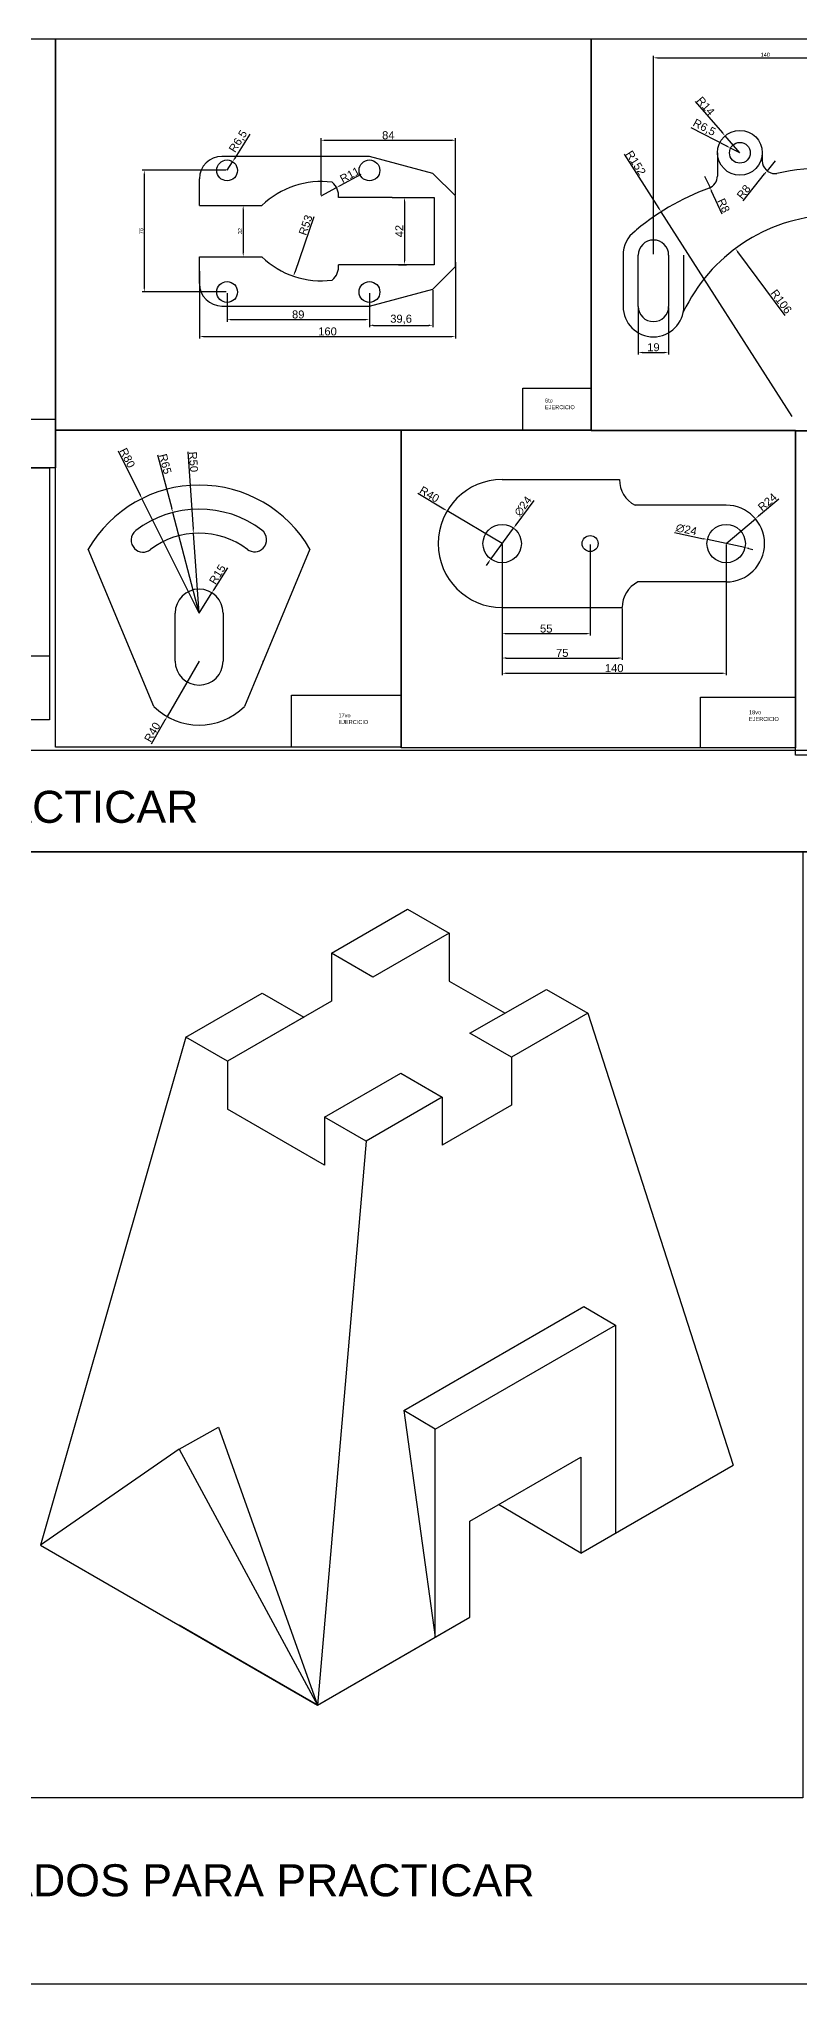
# Model space of a CAD drawing. Header units: millimetres. Extents: x 0 to 5174, y 0 to 1719.
# Drawn here: x 3839 to 4314, y 482 to 1698 of the extents above; entities that cross this region are included whole.
import ezdxf

# ---------------------------------------------------------------- set-up
doc = ezdxf.new("R2010")
doc.units = ezdxf.units.MM
doc.styles.get("Standard").update_dxf_attribs({"font": 'arial.ttf'})
doc.dimstyles.new('ISO-25', dxfattribs={"dimtxt": 2.5, "dimasz": 2.5, "dimexe": 1.25, "dimexo": 0.625, "dimtad": 1, "dimtxsty": 'Standard', "dimcen": 2.5, "dimadec": 0, "dimazin": 0, "dimtfac": 1, "dimtmove": 0, "dimatfit": 3, "dimfxl": 1, "dimarcsym": 0})

# ---------------------------------------------------------------- blocks, each defined once
blk = doc.blocks.new('*D43')
at = {"color": 0, "lineweight": -2, "transparency": 16777216}
for p, q in [((3956.3, 1615.9), (3903.9, 1615.9)), ((3905.2, 1613.4), (3905.2, 1542.4)), ((3956.3, 1539.9), (3903.9, 1539.9))]:
    blk.add_line(p, q, dxfattribs=at)
at = {"color": 0, "transparency": 16777216}
for points in [[(3904.8, 1613.4), (3905.6, 1613.4), (3905.2, 1615.9)], [(3904.8, 1542.4), (3905.6, 1542.4), (3905.2, 1539.9)]]:
    blk.add_solid(points, dxfattribs=at)
at = {"layer": 'Defpoints', "color": 0, "transparency": 16777216}
for p in [(3956.9, 1615.9), (3905.2, 1539.9), (3956.9, 1539.9)]:
    blk.add_point(p, dxfattribs=at)
at = {"color": 0, "transparency": 16777216, "insert": (3903.3, 1577.9), "char_height": 2.5, "attachment_point": 5, "rotation": 90}
blk.add_mtext('76', dxfattribs=at)
blk = doc.blocks.new('*D44')
at = {"color": 0, "lineweight": -2, "transparency": 16777216}
for p, q in [((3959.8, 1593.9), (3968.3, 1593.9)), ((3967, 1591.4), (3967, 1564.4)), ((3959.8, 1561.9), (3968.3, 1561.9))]:
    blk.add_line(p, q, dxfattribs=at)
at = {"color": 0, "transparency": 16777216}
for points in [[(3966.6, 1591.4), (3967.4, 1591.4), (3967, 1593.9)], [(3966.6, 1564.4), (3967.4, 1564.4), (3967, 1561.9)]]:
    blk.add_solid(points, dxfattribs=at)
at = {"layer": 'Defpoints', "color": 0, "transparency": 16777216}
for p in [(3959.2, 1593.9), (3959.2, 1561.9), (3967, 1561.9)]:
    blk.add_point(p, dxfattribs=at)
at = {"color": 0, "transparency": 16777216, "insert": (3965.1, 1577.9), "char_height": 2.5, "attachment_point": 5, "rotation": 90}
blk.add_mtext('32', dxfattribs=at)
blk = doc.blocks.new('*D45')
at = {"color": 0, "lineweight": -2, "transparency": 16777216}
blk.add_line((4011.2, 1586.9), (3999.2, 1552.1), dxfattribs=at)
at = {"color": 0, "transparency": 16777216}
blk.add_solid([(3998.8, 1552.2), (3999.6, 1552), (3998.4, 1549.7)], dxfattribs=at)
at = {"layer": 'Defpoints', "color": 0, "transparency": 16777216}
for p in [(4015.7, 1599.9), (3998.4, 1549.7)]:
    blk.add_point(p, dxfattribs=at)
at = {"color": 0, "transparency": 16777216, "insert": (4006, 1581.7), "char_height": 5, "attachment_point": 5, "rotation": 70.9737}
blk.add_mtext('R53', dxfattribs=at)
blk = doc.blocks.new('*D46')
at = {"color": 0, "lineweight": -2, "transparency": 16777216}
for p, q in [((4015.7, 1599.9), (4025.3, 1605.1)), ((4040.5, 1613.3), (4027.5, 1606.3))]:
    blk.add_line(p, q, dxfattribs=at)
at = {"color": 0, "transparency": 16777216}
blk.add_solid([(4027.3, 1606.6), (4027.7, 1605.9), (4025.3, 1605.1)], dxfattribs=at)
at = {"layer": 'Defpoints', "color": 0, "transparency": 16777216}
for p in [(4025.3, 1605.1), (4015.7, 1599.9)]:
    blk.add_point(p, dxfattribs=at)
at = {"color": 0, "transparency": 16777216, "insert": (4033.6, 1613.1), "char_height": 5, "attachment_point": 5, "rotation": 28.3915}
blk.add_mtext('R11', dxfattribs=at)
blk = doc.blocks.new('*D47')
at = {"color": 0, "lineweight": -2, "transparency": 16777216}
for p, q in [((4015.7, 1600.5), (4015.7, 1635.9)), ((4018.2, 1634.7), (4097.2, 1634.7)), ((4099.7, 1600.5), (4099.7, 1635.9))]:
    blk.add_line(p, q, dxfattribs=at)
at = {"color": 0, "transparency": 16777216}
for points in [[(4018.2, 1635.1), (4018.2, 1634.2), (4015.7, 1634.7)], [(4097.2, 1635.1), (4097.2, 1634.2), (4099.7, 1634.7)]]:
    blk.add_solid(points, dxfattribs=at)
at = {"layer": 'Defpoints', "color": 0, "transparency": 16777216}
for p in [(4099.7, 1634.7), (4015.7, 1599.9), (4099.7, 1599.9)]:
    blk.add_point(p, dxfattribs=at)
at = {"color": 0, "transparency": 16777216, "insert": (4057.7, 1637.8), "char_height": 5, "attachment_point": 5}
blk.add_mtext('84', dxfattribs=at)
blk = doc.blocks.new('*D48')
at = {"color": 0, "lineweight": -2, "transparency": 16777216}
for p, q in [((3971.2, 1638.4), (3961.7, 1623.5)), ((3956.9, 1615.9), (3960.4, 1621.3))]:
    blk.add_line(p, q, dxfattribs=at)
at = {"color": 0, "transparency": 16777216}
blk.add_solid([(3961.4, 1623.7), (3962.1, 1623.2), (3960.4, 1621.3)], dxfattribs=at)
at = {"layer": 'Defpoints', "color": 0, "transparency": 16777216}
for p in [(3960.4, 1621.3), (3956.9, 1615.9)]:
    blk.add_point(p, dxfattribs=at)
at = {"color": 0, "transparency": 16777216, "insert": (3964.1, 1633.9), "char_height": 5, "attachment_point": 5, "rotation": 57.6402}
blk.add_mtext('R6,5', dxfattribs=at)
blk = doc.blocks.new('*D49')
at = {"color": 0, "lineweight": -2, "transparency": 16777216}
for p, q in [((4064.1, 1598.9), (4069, 1598.9)), ((4067.8, 1596.4), (4067.8, 1559.4)), ((4064.1, 1556.9), (4069, 1556.9))]:
    blk.add_line(p, q, dxfattribs=at)
at = {"color": 0, "transparency": 16777216}
for points in [[(4067.4, 1596.4), (4068.2, 1596.4), (4067.8, 1598.9)], [(4067.4, 1559.4), (4068.2, 1559.4), (4067.8, 1556.9)]]:
    blk.add_solid(points, dxfattribs=at)
at = {"layer": 'Defpoints', "color": 0, "transparency": 16777216}
for p in [(4063.4, 1598.9), (4063.4, 1556.9), (4067.8, 1556.9)]:
    blk.add_point(p, dxfattribs=at)
at = {"color": 0, "transparency": 16777216, "insert": (4064.6, 1577.9), "char_height": 5, "attachment_point": 5, "rotation": 90}
blk.add_mtext('42', dxfattribs=at)
blk = doc.blocks.new('*D50')
at = {"color": 0, "lineweight": -2, "transparency": 16777216}
for p, q in [((3956.9, 1539.2), (3956.9, 1521.3)), ((4045.9, 1539.2), (4045.9, 1521.3)), ((3959.4, 1522.6), (4043.4, 1522.6))]:
    blk.add_line(p, q, dxfattribs=at)
at = {"color": 0, "transparency": 16777216}
for points in [[(3959.4, 1523), (3959.4, 1522.2), (3956.9, 1522.6)], [(4043.4, 1523), (4043.4, 1522.2), (4045.9, 1522.6)]]:
    blk.add_solid(points, dxfattribs=at)
at = {"layer": 'Defpoints', "color": 0, "transparency": 16777216}
for p in [(3956.9, 1539.9), (4045.9, 1539.9), (4045.9, 1522.6)]:
    blk.add_point(p, dxfattribs=at)
at = {"color": 0, "transparency": 16777216, "insert": (4001.4, 1525.8), "char_height": 5, "attachment_point": 5}
blk.add_mtext('89', dxfattribs=at)
blk = doc.blocks.new('*D51')
at = {"color": 0, "lineweight": -2, "transparency": 16777216}
for p, q in [((4099.7, 1558.6), (4099.7, 1510.7)), ((3939.7, 1552.8), (3939.7, 1510.7)), ((3942.2, 1512), (4097.2, 1512))]:
    blk.add_line(p, q, dxfattribs=at)
at = {"color": 0, "transparency": 16777216}
for points in [[(3942.2, 1512.4), (3942.2, 1511.6), (3939.7, 1512)], [(4097.2, 1512.4), (4097.2, 1511.6), (4099.7, 1512)]]:
    blk.add_solid(points, dxfattribs=at)
at = {"layer": 'Defpoints', "color": 0, "transparency": 16777216}
for p in [(4099.7, 1559.2), (3939.7, 1553.5), (4099.7, 1512)]:
    blk.add_point(p, dxfattribs=at)
at = {"color": 0, "transparency": 16777216, "insert": (4019.7, 1515.2), "char_height": 5, "attachment_point": 5}
blk.add_mtext('160', dxfattribs=at)
blk = doc.blocks.new('*D52')
at = {"color": 0, "lineweight": -2, "transparency": 16777216}
for p, q in [((4045.9, 1539.2), (4045.9, 1517.8)), ((4085.5, 1541.1), (4085.5, 1517.8)), ((4048.4, 1519), (4083, 1519))]:
    blk.add_line(p, q, dxfattribs=at)
at = {"color": 0, "transparency": 16777216}
for points in [[(4048.4, 1519.5), (4048.4, 1518.6), (4045.9, 1519)], [(4083, 1519.5), (4083, 1518.6), (4085.5, 1519)]]:
    blk.add_solid(points, dxfattribs=at)
at = {"layer": 'Defpoints', "color": 0, "transparency": 16777216}
for p in [(4045.9, 1539.9), (4085.5, 1541.7), (4085.5, 1519)]:
    blk.add_point(p, dxfattribs=at)
at = {"color": 0, "transparency": 16777216, "insert": (4065.7, 1522.7), "char_height": 5, "attachment_point": 5}
blk.add_mtext('39,6', dxfattribs=at)
blk = doc.blocks.new('*D53')
at = {"color": 0, "lineweight": -2, "transparency": 16777216}
for p, q in [((4213.9, 1530.2), (4213.9, 1500.9)), ((4232.9, 1530.2), (4232.9, 1500.9)), ((4216.4, 1502.1), (4230.4, 1502.1))]:
    blk.add_line(p, q, dxfattribs=at)
at = {"color": 0, "transparency": 16777216}
for points in [[(4216.4, 1502.5), (4216.4, 1501.7), (4213.9, 1502.1)], [(4230.4, 1502.5), (4230.4, 1501.7), (4232.9, 1502.1)]]:
    blk.add_solid(points, dxfattribs=at)
at = {"layer": 'Defpoints', "color": 0, "transparency": 16777216}
for p in [(4213.9, 1530.8), (4232.9, 1530.8), (4232.9, 1502.1)]:
    blk.add_point(p, dxfattribs=at)
at = {"color": 0, "transparency": 16777216, "insert": (4223.4, 1505.3), "char_height": 5, "attachment_point": 5}
blk.add_mtext('19', dxfattribs=at)
blk = doc.blocks.new('*D54')
at = {"color": 0, "lineweight": -2, "transparency": 16777216}
for p, q in [((4246.7, 1642.7), (4269.4, 1631)), ((4277.4, 1626.8), (4271.6, 1629.8))]:
    blk.add_line(p, q, dxfattribs=at)
at = {"color": 0, "transparency": 16777216}
blk.add_solid([(4269.6, 1631.3), (4269.2, 1630.6), (4271.6, 1629.8)], dxfattribs=at)
at = {"layer": 'Defpoints', "color": 0, "transparency": 16777216}
for p in [(4271.6, 1629.8), (4277.4, 1626.8)]:
    blk.add_point(p, dxfattribs=at)
at = {"color": 0, "transparency": 16777216, "insert": (4255.1, 1642.4), "char_height": 5, "attachment_point": 5, "rotation": 332.7687}
blk.add_mtext('R6,5', dxfattribs=at)
blk = doc.blocks.new('*D55')
at = {"color": 0, "lineweight": -2, "transparency": 16777216}
for p, q in [((4249.4, 1659), (4266.6, 1639.3)), ((4277.4, 1626.8), (4268.2, 1637.4))]:
    blk.add_line(p, q, dxfattribs=at)
at = {"color": 0, "transparency": 16777216}
blk.add_solid([(4266.9, 1639.5), (4266.3, 1639), (4268.2, 1637.4)], dxfattribs=at)
at = {"layer": 'Defpoints', "color": 0, "transparency": 16777216}
for p in [(4268.2, 1637.4), (4277.4, 1626.8)]:
    blk.add_point(p, dxfattribs=at)
at = {"color": 0, "transparency": 16777216, "insert": (4256.1, 1656.1), "char_height": 5, "attachment_point": 5, "rotation": 311.1212}
blk.add_mtext('R14', dxfattribs=at)
blk = doc.blocks.new('*D56')
at = {"color": 0, "lineweight": -2, "transparency": 16777216}
for p, q in [((4299.4, 1621.8), (4294.4, 1615.6)), ((4279.4, 1596.8), (4292.9, 1613.6))]:
    blk.add_line(p, q, dxfattribs=at)
at = {"color": 0, "transparency": 16777216}
blk.add_solid([(4292.5, 1613.9), (4293.2, 1613.4), (4294.4, 1615.6)], dxfattribs=at)
at = {"layer": 'Defpoints', "color": 0, "transparency": 16777216}
for p in [(4299.4, 1621.8), (4294.4, 1615.6)]:
    blk.add_point(p, dxfattribs=at)
at = {"color": 0, "transparency": 16777216, "insert": (4279.8, 1602.4), "char_height": 5, "attachment_point": 5, "rotation": 51.2985}
blk.add_mtext('R8', dxfattribs=at)
blk = doc.blocks.new('*D57')
at = {"color": 0, "lineweight": -2, "transparency": 16777216}
for p, q in [((4255.4, 1612.3), (4258.8, 1605.1)), ((4266.4, 1588.4), (4259.8, 1602.8))]:
    blk.add_line(p, q, dxfattribs=at)
at = {"color": 0, "transparency": 16777216}
blk.add_solid([(4260.2, 1603), (4259.4, 1602.6), (4258.8, 1605.1)], dxfattribs=at)
at = {"layer": 'Defpoints', "color": 0, "transparency": 16777216}
for p in [(4255.4, 1612.3), (4258.8, 1605.1)]:
    blk.add_point(p, dxfattribs=at)
at = {"color": 0, "transparency": 16777216, "insert": (4267.3, 1593.9), "char_height": 5, "attachment_point": 5, "rotation": 294.5848}
blk.add_mtext('R8', dxfattribs=at)
blk = doc.blocks.new('*D58')
at = {"color": 0, "lineweight": -2, "transparency": 16777216}
for p, q in [((4205.1, 1626), (4226.8, 1592.1)), ((4310.1, 1462), (4228.2, 1590))]:
    blk.add_line(p, q, dxfattribs=at)
at = {"color": 0, "transparency": 16777216}
blk.add_solid([(4227.2, 1592.3), (4226.5, 1591.9), (4228.2, 1590)], dxfattribs=at)
at = {"layer": 'Defpoints', "color": 0, "transparency": 16777216}
for p in [(4228.2, 1590), (4310.1, 1462)]:
    blk.add_point(p, dxfattribs=at)
at = {"color": 0, "transparency": 16777216, "insert": (4212.4, 1620.5), "char_height": 5, "attachment_point": 5, "rotation": 302.6271}
blk.add_mtext('R152', dxfattribs=at)
blk = doc.blocks.new('*D60')
at = {"color": 0, "lineweight": -2, "transparency": 16777216}
blk.add_line((4305.8, 1525.2), (4276.2, 1565), dxfattribs=at)
at = {"color": 0, "transparency": 16777216}
blk.add_solid([(4276.5, 1565.2), (4275.8, 1564.7), (4274.7, 1567)], dxfattribs=at)
at = {"layer": 'Defpoints', "color": 0, "transparency": 16777216}
for p in [(4274.7, 1567), (4337.9, 1482)]:
    blk.add_point(p, dxfattribs=at)
at = {"color": 0, "transparency": 16777216, "insert": (4303.3, 1533.9), "char_height": 5, "attachment_point": 5, "rotation": 306.6502}
blk.add_mtext('R106', dxfattribs=at)
blk = doc.blocks.new('*D146')
at = {"color": 0, "lineweight": -2, "transparency": 16777216}
for p, q in [((3888.8, 1440.7), (3902.6, 1413)), ((3939.5, 1339.2), (3903.7, 1410.8))]:
    blk.add_line(p, q, dxfattribs=at)
at = {"color": 0, "transparency": 16777216}
blk.add_solid([(3903, 1413.2), (3902.2, 1412.8), (3903.7, 1410.8)], dxfattribs=at)
at = {"layer": 'Defpoints', "color": 0, "transparency": 16777216}
for p in [(3903.7, 1410.8), (3939.5, 1339.2)]:
    blk.add_point(p, dxfattribs=at)
at = {"color": 0, "transparency": 16777216, "insert": (3894.6, 1436.2), "char_height": 5, "attachment_point": 5, "rotation": 296.5195}
blk.add_mtext('R80', dxfattribs=at)
blk = doc.blocks.new('*D147')
at = {"color": 0, "lineweight": -2, "transparency": 16777216}
for p, q in [((3913.5, 1438), (3922.3, 1404.5)), ((3939.5, 1339.2), (3923, 1402.1))]:
    blk.add_line(p, q, dxfattribs=at)
at = {"color": 0, "transparency": 16777216}
blk.add_solid([(3922.7, 1404.6), (3921.9, 1404.4), (3923, 1402.1)], dxfattribs=at)
at = {"layer": 'Defpoints', "color": 0, "transparency": 16777216}
for p in [(3923, 1402.1), (3939.5, 1339.2)]:
    blk.add_point(p, dxfattribs=at)
at = {"color": 0, "transparency": 16777216, "insert": (3918.3, 1432.4), "char_height": 5, "attachment_point": 5, "rotation": 284.6938}
blk.add_mtext('R65', dxfattribs=at)
blk = doc.blocks.new('*D148')
at = {"color": 0, "lineweight": -2, "transparency": 16777216}
for p, q in [((3932.3, 1440), (3935.7, 1391.6)), ((3939.5, 1339.2), (3935.9, 1389.1))]:
    blk.add_line(p, q, dxfattribs=at)
at = {"color": 0, "transparency": 16777216}
blk.add_solid([(3936.1, 1391.6), (3935.3, 1391.5), (3935.9, 1389.1)], dxfattribs=at)
at = {"layer": 'Defpoints', "color": 0, "transparency": 16777216}
for p in [(3935.9, 1389.1), (3939.5, 1339.2)]:
    blk.add_point(p, dxfattribs=at)
at = {"color": 0, "transparency": 16777216, "insert": (3935.9, 1433.7), "char_height": 5, "attachment_point": 5, "rotation": 274.0856}
blk.add_mtext('R50', dxfattribs=at)
blk = doc.blocks.new('*D149')
at = {"color": 0, "lineweight": -2, "transparency": 16777216}
for p, q in [((3957.1, 1367.4), (3948.7, 1354)), ((3939.5, 1339.2), (3947.4, 1351.9))]:
    blk.add_line(p, q, dxfattribs=at)
at = {"color": 0, "transparency": 16777216}
blk.add_solid([(3948.4, 1354.2), (3949.1, 1353.8), (3947.4, 1351.9)], dxfattribs=at)
at = {"layer": 'Defpoints', "color": 0, "transparency": 16777216}
for p in [(3947.4, 1351.9), (3939.5, 1339.2)]:
    blk.add_point(p, dxfattribs=at)
at = {"color": 0, "transparency": 16777216, "insert": (3950.9, 1363.4), "char_height": 5, "attachment_point": 5, "rotation": 58.0109}
blk.add_mtext('R15', dxfattribs=at)
blk = doc.blocks.new('*D150')
at = {"color": 0, "lineweight": -2, "transparency": 16777216}
for p, q in [((3939.5, 1309.2), (3919.5, 1274.5)), ((3909.6, 1257.5), (3918.2, 1272.4))]:
    blk.add_line(p, q, dxfattribs=at)
at = {"color": 0, "transparency": 16777216}
blk.add_solid([(3917.8, 1272.6), (3918.6, 1272.2), (3919.5, 1274.5)], dxfattribs=at)
at = {"layer": 'Defpoints', "color": 0, "transparency": 16777216}
for p in [(3939.5, 1309.2), (3919.5, 1274.5)]:
    blk.add_point(p, dxfattribs=at)
at = {"color": 0, "transparency": 16777216, "insert": (3910.2, 1264.8), "char_height": 5, "attachment_point": 5, "rotation": 59.9943}
blk.add_mtext('R40', dxfattribs=at)
blk = doc.blocks.new('*D151')
at = {"color": 0, "lineweight": -2, "transparency": 16777216}
for p, q in [((4128.9, 1382), (4128.9, 1325.1)), ((4183.9, 1382), (4183.9, 1325.1)), ((4131.4, 1326.4), (4181.4, 1326.4))]:
    blk.add_line(p, q, dxfattribs=at)
at = {"color": 0, "transparency": 16777216}
for points in [[(4131.4, 1326.8), (4131.4, 1325.9), (4128.9, 1326.4)], [(4181.4, 1326.8), (4181.4, 1325.9), (4183.9, 1326.4)]]:
    blk.add_solid(points, dxfattribs=at)
at = {"layer": 'Defpoints', "color": 0, "transparency": 16777216}
for p in [(4128.9, 1382.6), (4183.9, 1382.6), (4183.9, 1326.4)]:
    blk.add_point(p, dxfattribs=at)
at = {"color": 0, "transparency": 16777216, "insert": (4156.4, 1329.5), "char_height": 5, "attachment_point": 5}
blk.add_mtext('55', dxfattribs=at)
blk = doc.blocks.new('*D152')
at = {"color": 0, "lineweight": -2, "transparency": 16777216}
for p, q in [((4128.9, 1382), (4128.9, 1309.9)), ((4203.9, 1342), (4203.9, 1309.9)), ((4131.4, 1311.1), (4201.4, 1311.1))]:
    blk.add_line(p, q, dxfattribs=at)
at = {"color": 0, "transparency": 16777216}
for points in [[(4131.4, 1311.6), (4131.4, 1310.7), (4128.9, 1311.1)], [(4201.4, 1311.6), (4201.4, 1310.7), (4203.9, 1311.1)]]:
    blk.add_solid(points, dxfattribs=at)
at = {"layer": 'Defpoints', "color": 0, "transparency": 16777216}
for p in [(4128.9, 1382.6), (4203.9, 1342.6), (4203.9, 1311.1)]:
    blk.add_point(p, dxfattribs=at)
at = {"color": 0, "transparency": 16777216, "insert": (4166.4, 1314.3), "char_height": 5, "attachment_point": 5}
blk.add_mtext('75', dxfattribs=at)
blk = doc.blocks.new('*D153')
at = {"color": 0, "lineweight": -2, "transparency": 16777216}
for p, q in [((4128.9, 1382), (4128.9, 1300.4)), ((4268.9, 1382), (4268.9, 1300.4)), ((4131.4, 1301.6), (4266.4, 1301.6))]:
    blk.add_line(p, q, dxfattribs=at)
at = {"color": 0, "transparency": 16777216}
for points in [[(4131.4, 1302), (4131.4, 1301.2), (4128.9, 1301.6)], [(4266.4, 1302), (4266.4, 1301.2), (4268.9, 1301.6)]]:
    blk.add_solid(points, dxfattribs=at)
at = {"layer": 'Defpoints', "color": 0, "transparency": 16777216}
for p in [(4128.9, 1382.6), (4268.9, 1382.6), (4268.9, 1301.6)]:
    blk.add_point(p, dxfattribs=at)
at = {"color": 0, "transparency": 16777216, "insert": (4198.9, 1304.8), "char_height": 5, "attachment_point": 5}
blk.add_mtext('140', dxfattribs=at)
blk = doc.blocks.new('*D154')
at = {"color": 0, "lineweight": -2, "transparency": 16777216}
for p, q in [((4148.7, 1409.6), (4137.5, 1394.3)), ((4121.7, 1373), (4136, 1392.3)), ((4120.3, 1371), (4118.8, 1369))]:
    blk.add_line(p, q, dxfattribs=at)
at = {"color": 0, "transparency": 16777216}
for points in [[(4137.1, 1394.6), (4137.8, 1394.1), (4136, 1392.3)], [(4119.9, 1371.2), (4120.6, 1370.7), (4121.7, 1373)]]:
    blk.add_solid(points, dxfattribs=at)
at = {"layer": 'Defpoints', "color": 0, "transparency": 16777216}
for p in [(4136, 1392.3), (4121.7, 1373)]:
    blk.add_point(p, dxfattribs=at)
at = {"color": 0, "transparency": 16777216, "insert": (4141.9, 1406), "char_height": 5, "attachment_point": 5, "rotation": 53.6206}
blk.add_mtext('∅24', dxfattribs=at)
blk = doc.blocks.new('*D155')
at = {"color": 0, "lineweight": -2, "transparency": 16777216}
for p, q in [((4236.6, 1389.6), (4254.7, 1385.7)), ((4280.6, 1380.1), (4257.1, 1385.2)), ((4283, 1379.6), (4285.5, 1379))]:
    blk.add_line(p, q, dxfattribs=at)
at = {"color": 0, "transparency": 16777216}
for points in [[(4254.8, 1386.1), (4254.6, 1385.3), (4257.1, 1385.2)], [(4283.1, 1380), (4282.9, 1379.2), (4280.6, 1380.1)]]:
    blk.add_solid(points, dxfattribs=at)
at = {"layer": 'Defpoints', "color": 0, "transparency": 16777216}
for p in [(4257.1, 1385.2), (4280.6, 1380.1)]:
    blk.add_point(p, dxfattribs=at)
at = {"color": 0, "transparency": 16777216, "insert": (4244, 1391.4), "char_height": 5, "attachment_point": 5, "rotation": 347.7623}
blk.add_mtext('∅24', dxfattribs=at)
blk = doc.blocks.new('*D156')
at = {"color": 0, "lineweight": -2, "transparency": 16777216}
for p, q in [((4301.7, 1410.5), (4289.1, 1399.8)), ((4268.9, 1382.6), (4287.2, 1398.2))]:
    blk.add_line(p, q, dxfattribs=at)
at = {"color": 0, "transparency": 16777216}
blk.add_solid([(4288.8, 1400.1), (4289.3, 1399.5), (4287.2, 1398.2)], dxfattribs=at)
at = {"layer": 'Defpoints', "color": 0, "transparency": 16777216}
for p in [(4287.2, 1398.2), (4268.9, 1382.6)]:
    blk.add_point(p, dxfattribs=at)
at = {"color": 0, "transparency": 16777216, "insert": (4294.6, 1408.6), "char_height": 5, "attachment_point": 5, "rotation": 40.3491}
blk.add_mtext('R24', dxfattribs=at)
blk = doc.blocks.new('*D157')
at = {"color": 0, "lineweight": -2, "transparency": 16777216}
for p, q in [((4076.1, 1414.1), (4092.3, 1404.4)), ((4128.9, 1382.6), (4094.5, 1403.1))]:
    blk.add_line(p, q, dxfattribs=at)
at = {"color": 0, "transparency": 16777216}
blk.add_solid([(4092.6, 1404.7), (4092.1, 1404), (4094.5, 1403.1)], dxfattribs=at)
at = {"layer": 'Defpoints', "color": 0, "transparency": 16777216}
for p in [(4094.5, 1403.1), (4128.9, 1382.6)]:
    blk.add_point(p, dxfattribs=at)
at = {"color": 0, "transparency": 16777216, "insert": (4083.4, 1413.4), "char_height": 5, "attachment_point": 5, "rotation": 329.2202}
blk.add_mtext('R40', dxfattribs=at)

msp = doc.modelspace()

# ---------------------------------------------------------------- linework, layer by layer
for p, q in [((4223.425, 1563.467), (4223.425, 1687.443)), ((4225.925, 1686.193), (4360.925, 1686.193)), ((3986.926, 1624.604), (3953.671, 1624.604)), ((4045.926, 1624.604), (3986.926, 1624.604)), ((4085.529, 1613.993), (4045.926, 1624.604)), ((4263.425, 1626.842), (4263.425, 1612.342)), ((4291.425, 1626.842), (4291.425, 1621.842)), ((3939.671, 1593.851), (3939.671, 1610.604)), ((4099.671, 1599.851), (4085.529, 1613.993)), ((4258.214, 1604.815), (4258.205, 1604.841)), ((4258.214, 1604.815), (4258.214, 1604.815)), ((4299.425, 1613.842), (4300.448, 1613.898)), ((3939.671, 1593.851), (3978.725, 1593.851)), ((4060.035, 1598.851), (4026.625, 1598.851)), ((4060.035, 1598.851), (4086.363, 1598.851)), ((4086.363, 1598.851), (4086.363, 1556.851)), ((4099.671, 1555.851), (4099.671, 1599.851)), ((4211.896, 1577.945), (4211.897, 1577.944)), ((3939.671, 1561.851), (3978.725, 1561.851)), ((3939.671, 1545.097), (3939.671, 1561.851)), ((4061.466, 1556.851), (4026.625, 1556.851)), ((4086.363, 1556.851), (4061.466, 1556.851)), ((4204.425, 1562.842), (4204.425, 1530.842)), ((4213.925, 1530.842), (4213.925, 1562.842)), ((4232.925, 1562.842), (4232.925, 1530.842)), ((4242.425, 1530.842), (4242.425, 1562.842)), ((4085.529, 1541.709), (4099.671, 1555.851)), ((4045.926, 1531.097), (4085.529, 1541.709)), ((3953.671, 1531.097), (4045.926, 1531.097)), ((4141.699, 1453.476), (4141.699, 1479.693)), ((4141.699, 1479.693), (4184.397, 1479.693)), ((3802.93, 1460.469), (3849.579, 1460.469)), ((4128.862, 1422.641), (4202.163, 1422.641)), ((4268.862, 1406.641), (4211.917, 1406.641)), ((3911.172, 1280.899), (3870.174, 1379.184)), ((3899.145, 1379.495), (3899.145, 1379.495)), ((4008.738, 1379.184), (3967.74, 1280.899)), ((3979.508, 1379.753), (3979.508, 1379.753)), ((4268.862, 1358.641), (4213.615, 1358.641)), ((3924.456, 1309.184), (3924.456, 1339.184)), ((3954.456, 1339.184), (3954.456, 1309.184)), ((4128.862, 1342.641), (4203.862, 1342.641)), ((4022.137, 1126.758), (4069.769, 1154.258)), ((4069.769, 1154.258), (4095.75, 1139.258)), ((4069.769, 1154.258), (4095.75, 1139.258)), ((4095.75, 1139.258), (4048.118, 1111.758)), ((4095.75, 1139.258), (4095.75, 1109.258)), ((4048.118, 1111.758), (4022.137, 1126.758)), ((4022.137, 1126.758), (4022.137, 1096.758)), ((4095.75, 1109.258), (4130.701, 1089.278)), ((3931.205, 1074.258), (3978.836, 1101.758)), ((3931.205, 1074.258), (3978.836, 1101.758)), ((3978.836, 1101.758), (4004.817, 1086.758)), ((4022.137, 1096.758), (3978.836, 1071.758)), ((4108.74, 1076.758), (4156.672, 1104.084)), ((4156.672, 1104.084), (4182.352, 1089.258)), ((4004.817, 1086.758), (3957.186, 1059.258)), ((4182.352, 1089.258), (4134.721, 1061.758)), ((4182.352, 1089.258), (4134.721, 1061.758)), ((4182.352, 1089.258), (4273.285, 806.758)), ((3931.205, 1074.258), (3840.272, 756.758)), ((3957.186, 1059.258), (3931.205, 1074.258)), ((4134.721, 1061.758), (4108.74, 1076.758)), ((4156.672, 1074.431), (4156.672, 1074.084)), ((3957.186, 1059.258), (3957.186, 1029.258)), ((4134.721, 1061.758), (4134.721, 1031.758)), ((4017.807, 1024.258), (4065.439, 1051.758)), ((4065.439, 1051.758), (4091.419, 1036.758)), ((4091.419, 1036.758), (4043.788, 1009.258)), ((4091.419, 1036.758), (4091.419, 1006.758)), ((4017.807, 994.258), (3957.186, 1029.258)), ((4043.788, 1009.258), (4017.807, 1024.258)), ((4017.807, 1024.258), (4017.807, 994.258)), ((4134.721, 1031.758), (4091.419, 1006.758)), ((4043.788, 1009.258), (4013.477, 656.758)), ((4067.318, 840.804), (4179.901, 905.804)), ((4179.901, 905.804), (4199.673, 894.258)), ((4087.089, 829.258), (4199.673, 894.258)), ((4199.673, 894.258), (4199.673, 764.258)), ((4087.089, 829.258), (4067.318, 840.804)), ((4067.318, 840.804), (4087.089, 699.258)), ((3926.875, 816.758), (3951.462, 830.461)), ((3951.462, 830.461), (4013.477, 656.758)), ((4087.089, 699.258), (4087.089, 829.258)), ((3926.875, 816.758), (3840.272, 756.758)), ((3926.875, 816.758), (4013.477, 656.758)), ((4108.74, 771.758), (4178.022, 811.758)), ((4178.022, 811.758), (4178.022, 751.758)), ((4178.022, 751.758), (4273.285, 806.758)), ((4178.022, 751.758), (4126.646, 782.095)), ((4108.74, 711.758), (4108.74, 771.758)), ((3840.272, 756.758), (4013.477, 656.758)), ((4013.477, 656.758), (3926.875, 706.758)), ((4013.477, 656.758), (4108.74, 711.758)), ((4087.089, 699.258), (4108.74, 711.758)), ((4013.477, 656.758), (4087.089, 699.258))]:
    msp.add_line(p, q)
for points in [[(2486.561, 1698.02), (5011.997, 1698.02), (5011.997, 1189.919), (2486.561, 1189.919)], [(3309.253, 1698.02), (3849.579, 1698.02), (3849.579, 1430.048), (3309.253, 1430.048)], [(3849.579, 1698.02), (4184.397, 1698.02), (4184.397, 1453.476), (3849.579, 1453.476)], [(4184.397, 1698.02), (4497.645, 1698.02), (4497.645, 1453.014), (4184.397, 1453.014)], [(3849.579, 1453.476), (4065.802, 1453.476), (4065.802, 1255.335), (3849.579, 1255.335)], [(4065.802, 1453.476), (4312.139, 1453.476), (4312.139, 1255.037), (4065.802, 1255.037)], [(4312.139, 1453.014), (4609.368, 1453.014), (4609.368, 1250.332), (4312.139, 1250.332)], [(3586.363, 1430.048), (3845.856, 1430.048), (3845.856, 1272.576), (3586.363, 1272.576)], [(3845.856, 1272.576), (3806.515, 1272.576), (3806.515, 1312.406), (3845.856, 1312.406)], [(4065.802, 1255.335), (3997.226, 1255.335), (3997.226, 1287.907), (4065.802, 1287.907)], [(4312.139, 1255.037), (4252.836, 1255.037), (4252.836, 1286.682), (4312.139, 1286.682)], [(5011.997, 1189.919), (2486.561, 1189.919), (2486.561, 1253.478), (5011.997, 1253.478)], [(2486.561, 1189.919), (5173.625, 1189.919), (5173.625, 482.451), (2486.561, 482.451)], [(3821.013, 1189.919), (4316.775, 1189.919), (4316.775, 598.915), (3821.013, 598.915)]]:
    msp.add_lwpolyline(points, close=True)
for centre, radius in [((4277.425, 1626.842), 14), ((4277.425, 1626.842), 6.5), ((3956.926, 1615.851), 6.5), ((4045.926, 1615.851), 6.5), ((3956.926, 1539.851), 6.5), ((4045.926, 1539.851), 6.5), ((4128.862, 1382.641), 12), ((4183.862, 1382.641), 5), ((4268.862, 1382.641), 12)]:
    msp.add_circle(centre, radius)
for centre, radius, start, end in [((3953.671, 1610.604), 14, 90, 180), ((4299.425, 1621.842), 8, 180, 270), ((4332.868, 1465.396), 152, 76.552665, 102.315253), ((4015.671, 1555.851), 53, 82.490704, 134.194204), ((4015.671, 1599.851), 11, 354.784091, 50.973927), ((4310.137, 1461.959), 152, 109.974322, 131.095375), ((4255.425, 1612.342), 8, 290.331359, 0), ((4337.936, 1481.961), 106, 92.728995, 154.716651), ((4223.425, 1562.842), 19, 127.354556, 180), ((4223.425, 1562.842), 9.5, 0, 180), ((4015.671, 1599.851), 53, 225.805796, 277.509296), ((4015.671, 1555.851), 11, 309.026073, 5.215909), ((3953.671, 1545.097), 14, 180, 270), ((4223.425, 1530.842), 19, 180, 0), ((4223.425, 1530.842), 9.5, 180, 0), ((4128.862, 1382.641), 40, 90, 270), ((4220.163, 1422.641), 18, 180, 242.733956), ((3939.456, 1339.184), 80, 30, 150), ((3939.456, 1339.184), 65, 52.862194, 127.505283), ((4268.862, 1382.641), 24, 270, 90), ((3904.448, 1384.798), 7.5, 127.505283, 225), ((3939.456, 1339.184), 50, 52.862194, 127.505283), ((3974.171, 1385.022), 7.5, 315.367477, 52.862194), ((3904.448, 1384.798), 7.5, 225, 307.505283), ((3974.171, 1385.022), 7.5, 232.862194, 315.367477), ((3939.456, 1339.184), 15, 0, 180), ((4221.862, 1342.641), 18, 117.266044, 180), ((3939.456, 1339.184), 50, 216.509917, 216.869898), ((3939.456, 1309.184), 40, 180, 180.285402), ((3939.456, 1309.184), 15, 180, 0), ((3939.456, 1309.184), 40, 359.714598, 0), ((3939.456, 1339.184), 50, 323.130102, 323.490083), ((3939.456, 1309.184), 40, 225, 315)]:
    msp.add_arc(centre, radius, start, end)
msp.add_solid([(4225.925, 1686.609), (4225.925, 1685.776), (4223.425, 1686.193)])

# ---------------------------------------------------------------- texts
msp.add_text('140', height=2.5).set_placement((4290.405, 1686.86))
at = {"attachment_point": 1}
for s, width, insert, char_height in [('6to EJERCICIO', 14.70395, (4155.615, 1473.301), 2.5), ('17vo\\PEJERCICIO', 14.70395, (4026.522, 1276.532), 2.5), ('18vo\\PEJERCICIO', 14.70395, (4283.136, 1278.473), 2.5), ('20 EJERCICIOS BASICOS DEJADOS PARA PRACTICAR', 1649.98277, (3207.885, 1228.139), 20), ('13 EJERCICIOS BASICOS ISOMETRICOS DEJADOS PARA PRACTICAR', 1649.98277, (3214.645, 557.329), 20)]:
    msp.add_mtext_dynamic_manual_height_columns(s, width=width, gutter_width=12.5, heights=[0], dxfattribs=dict(at, insert=insert, char_height=char_height))

# ---------------------------------------------------------------- dimensions: what is measured, and where the dimension line sits
for center, mpoint, picture, middle in [((4277.425, 1626.842), (4268.218, 1637.389), '*D55', (4253.692, 1654.027)), ((4277.425, 1626.842), (4271.645, 1629.817), '*D54', (4253.427, 1639.192)), ((4310.137, 1461.959), (4228.183, 1589.973), '*D58', (4209.723, 1618.808)), ((4299.425, 1621.842), (4294.423, 1615.599), '*D56', (4282.28, 1600.443)), ((4255.425, 1612.342), (4258.753, 1605.068), '*D57', (4264.457, 1592.601)), ((4015.671, 1599.851), (3998.393, 1549.746), '*D45', (4009.044, 1580.634)), ((4337.936, 1481.961), (4274.661, 1567.004), '*D60', (4300.705, 1532.001)), ((3939.456, 1339.184), (3903.736, 1410.766), '*D146', (3891.737, 1434.811)), ((3939.456, 1339.184), (3922.968, 1402.058), '*D147', (3915.224, 1431.591)), ((3939.456, 1339.184), (3935.894, 1389.056), '*D148', (3932.724, 1433.431)), ((4128.862, 1382.641), (4094.496, 1403.11), '*D157', (4081.775, 1410.687)), ((4268.862, 1382.641), (4287.152, 1398.179), '*D156', (4296.651, 1406.249)), ((3939.456, 1309.184), (3919.452, 1274.544), '*D150', (3912.921, 1263.235))]:
    dim = msp.add_radius_dim(center=center, mpoint=mpoint, dimstyle='ISO-25', override={"dimtxt": 5})
    dim.commit()
    dim.dimension.update_dxf_attribs({"geometry": picture, "text_midpoint": middle, "dimtype": 164})
for center, mpoint, picture, middle in [((3956.926, 1615.851), (3960.405, 1621.341), '*D48', (3967.142, 1631.974)), ((4015.671, 1599.851), (4025.348, 1605.081), '*D46', (4033.636, 1613.125)), ((3939.456, 1339.184), (3947.402, 1351.906), '*D149', (3950.861, 1363.443))]:
    dim = msp.add_radius_dim(center=center, mpoint=mpoint, dimstyle='ISO-25', override={"dimtxt": 5})
    dim.commit()
    dim.dimension.update_dxf_attribs({"geometry": picture, "text_midpoint": middle})
for base, p1, p2, picture, middle in [((4099.671, 1634.666), (4015.671, 1599.851), (4099.671, 1599.851), '*D47', (4057.671, 1637.844)), ((4099.671, 1511.997), (3939.671, 1553.474), (4099.671, 1559.237), '*D51', (4019.671, 1515.175)), ((4045.926, 1522.589), (3956.926, 1539.851), (4045.926, 1539.851), '*D50', (4001.426, 1525.766)), ((4085.529, 1519.037), (4045.926, 1539.851), (4085.529, 1541.709), '*D52', (4065.727, 1522.667)), ((4232.925, 1502.13), (4213.925, 1530.842), (4232.925, 1530.842), '*D53', (4223.425, 1505.308)), ((4183.862, 1326.359), (4128.862, 1382.641), (4183.862, 1382.641), '*D151', (4156.362, 1329.527)), ((4203.862, 1311.142), (4128.862, 1382.641), (4203.862, 1342.641), '*D152', (4166.362, 1314.309)), ((4268.862, 1301.631), (4128.862, 1382.641), (4268.862, 1382.641), '*D153', (4198.862, 1304.809))]:
    dim = msp.add_linear_dim(base=base, p1=p1, p2=p2, dimstyle='ISO-25', override={"dimtxt": 5})
    dim.commit()
    dim.dimension.update_dxf_attribs({"geometry": picture, "text_midpoint": middle})
for p1, p2, distance, picture, middle in [((3956.926, 1615.851), (3956.926, 1539.851), -51.744, '*D43', (3903.281, 1577.851)), ((3959.198, 1593.851), (3959.198, 1561.851), 7.807, '*D44', (3965.103, 1577.851))]:
    dim = msp.add_aligned_dim(p1=p1, p2=p2, distance=distance, dimstyle='ISO-25')
    dim.commit()
    dim.dimension.update_dxf_attribs({"geometry": picture, "text_midpoint": middle})
dim = msp.add_linear_dim(base=(4067.776, 1556.851), p1=(4063.448, 1598.851), p2=(4063.448, 1556.851), angle=90, dimstyle='ISO-25', override={"dimtxt": 5})
dim.commit()
dim.dimension.update_dxf_attribs({"geometry": '*D49', "text_midpoint": (4064.641, 1577.851)})
for p1, p2, picture, middle in [((4121.744, 1372.98), (4135.979, 1392.302), '*D154', (4144.619, 1404.03)), ((4280.589, 1380.097), (4257.134, 1385.184), '*D155', (4243.329, 1388.179))]:
    dim = msp.add_diameter_dim_2p(p1=p1, p2=p2, dimstyle='ISO-25', override={"dimtxt": 5})
    dim.commit()
    dim.dimension.update_dxf_attribs({"geometry": picture, "text_midpoint": middle, "dimtype": 163})

doc.saveas('drawing.dxf')
